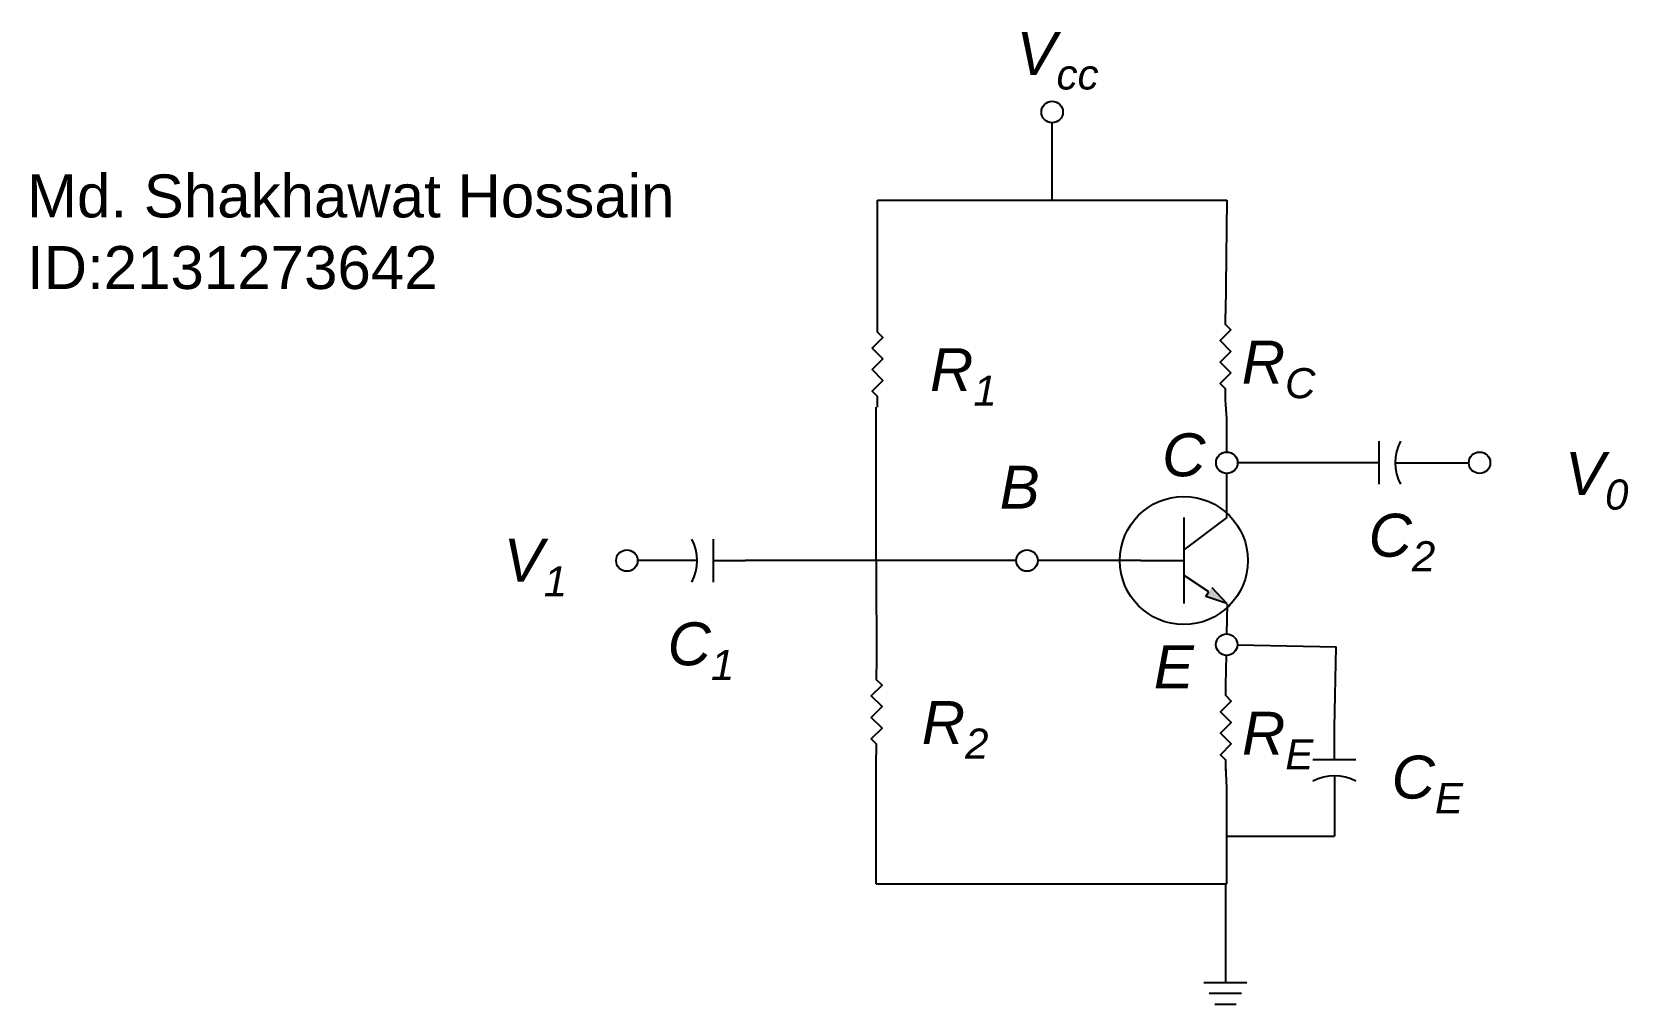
# Model space of a CAD drawing. Header units: inches. Extents: x 19.16 to 26.59, y 14.67 to 19.2.
import ezdxf

# ---------------------------------------------------------------- set-up
doc = ezdxf.new("R2010")
doc.units = ezdxf.units.IN
doc.header["$MEASUREMENT"] = 0
doc.styles.get("Standard").update_dxf_attribs({"font": 'arial.ttf'})

# ---------------------------------------------------------------- blocks, each defined once
blk = doc.blocks.new('Resistor')
at = {"color": 7}
blk.add_lwpolyline([(0, 0), (0.05, 0), (0.075, 0.025), (0.125, -0.025), (0.175, 0.025), (0.225, -0.025), (0.275, 0.025), (0.325, -0.025), (0.35, 0), (0.4, 0)], dxfattribs=at)
blk = doc.blocks.new('Transistor - NPN')
at = {"color": 7}
for p, q in [((0.199999, 0.2), (0.199999, -0.2)), ((0.399999, 0.2), (0.199999, 0.05)), ((0, 0), (0.199999, 0)), ((0.316132, -0.145536), (0.201153, -0.069033)), ((0.302516, -0.166503), (0.316132, -0.145536)), ((0.329748, -0.124569), (0.399999, -0.2)), ((0.399999, -0.2), (0.302516, -0.166503))]:
    blk.add_line(p, q, dxfattribs=at)
blk.add_solid([(0.302516, -0.166503), (0.399999, -0.2), (0.329748, -0.124569)], dxfattribs=at)
blk = doc.blocks.new('Capacitor')
at = {"color": 7}
for p, q in [((0.15, -0.1), (0.15, 0.1)), ((0.15, 0), (0, 0)), ((0.225, 0), (0.4, 0))]:
    blk.add_line(p, q, dxfattribs=at)
blk.add_arc((0.4375, 0), 0.2125, 151.9275, 208.0725, dxfattribs=at)
blk = doc.blocks.new('Ground')
at = {"color": 7}
for p, q in [((-0.1, 0), (0.1, 0)), ((0.075, -0.05), (-0.075, -0.05)), ((-0.05, -0.1), (0.05, -0.1))]:
    blk.add_line(p, q, dxfattribs=at)

msp = doc.modelspace()

# ---------------------------------------------------------------- linework, layer by layer
for p, q in [((23.9085, 18.4123), (23.9085, 18.7729)), ((23.0958, 17.8487), (23.0958, 18.4123)), ((23.0958, 18.4123), (24.7212, 18.4123)), ((24.7212, 18.4123), (24.7156, 17.8838)), ((24.7212, 17.3943), (24.7156, 17.4838)), ((23.0899, 16.7349), (23.0899, 17.4487)), ((24.7212, 17.2403), (24.7212, 17.3943)), ((25.3545, 17.1903), (24.7712, 17.1903)), ((25.6795, 17.1903), (25.8471, 17.1903)), ((24.7212, 16.9349), (24.7212, 17.1403)), ((22.0814, 16.7349), (21.9796, 16.7349)), ((23.7416, 16.7349), (22.4814, 16.7349)), ((23.0899, 16.7349), (23.0919, 16.23)), ((24.3212, 16.7349), (23.8416, 16.7349)), ((24.7217, 16.3937), (24.7245, 16.5313)), ((24.7706, 16.3427), (25.2299, 16.3332)), ((24.7167, 16.1561), (24.7196, 16.2937)), ((25.2222, 15.9586), (25.2299, 16.3332)), ((23.0899, 15.2299), (23.0899, 15.83)), ((24.7212, 15.6756), (24.7167, 15.7811)), ((24.7212, 15.2299), (24.7212, 15.6756)), ((25.2222, 15.5586), (25.2222, 15.4527)), ((24.7212, 15.4527), (25.2222, 15.4527)), ((23.0899, 15.2299), (24.7212, 15.2299)), ((24.7148, 15.2299), (24.7148, 14.7703))]:
    msp.add_line(p, q)
for centre, radius in [((23.9085, 18.8229), 0.05), ((24.7212, 17.1903), 0.05), ((25.8971, 17.1903), 0.05), ((24.5212, 16.7349), 0.298), ((21.9296, 16.7349), 0.05), ((23.7916, 16.7349), 0.05), ((24.7206, 16.3437), 0.05)]:
    msp.add_circle(centre, radius)

# ---------------------------------------------------------------- block references
for name, p, rotation in [('Resistor', (23.0958, 17.4487), 90), ('Resistor', (24.7156, 17.4838), 90), ('Capacitor', (22.4814, 16.7349), 180), ('Resistor', (23.0919, 15.83), 90), ('Resistor', (24.7167, 15.7561), 90), ('Capacitor', (25.2222, 15.9586), 270)]:
    msp.add_blockref(name, p, dxfattribs=dict(rotation=rotation))
for name, p in [('Capacitor', (25.2795, 17.1903)), ('Transistor - NPN', (24.3212, 16.7349)), ('Ground', (24.7148, 14.7703))]:
    msp.add_blockref(name, p)

# ---------------------------------------------------------------- texts
at = {"char_height": 0.2, "attachment_point": 1}
for s, width, heights, insert in [('\\A1;{\\fArial|b0|i1|c0|p34;V\\H0.7x;\\S^ cc;}', 0.39567, [0], (23.7426, 19.1959)), ('Md. Shakhawat Hossain\\PID:2131273642', 3.344443, [0], (19.1383, 18.5324)), ('\\A1;{\\fArial|b0|i1|c0|p34;R\\H0.7x;\\S^ C;}', 0.324945, [0], (24.7906, 17.7588)), ('\\A1;{\\fArial|b0|i1|c0|p34;R\\H0.7x;\\S^ 1;}', 0.324945, [0], (23.3399, 17.7236)), ('\\A1;{\\fArial|b0|i1|c0|p34;C}', 0.39567, [0], (24.4202, 17.3272)), ('\\A1;{\\fArial|b0|i1|c0|p34;V\\H0.7x;\\S^ 0;}', 0.426918, [0], (26.2948, 17.2403)), ('{\\fArial|b0|i1|c0|p34;B}', 0.470782, [0], (23.6641, 17.1764)), ('\\A1;{\\fArial|b0|i1|c0|p34;C\\H0.7x;\\S^ 2;}', 0.39567, [0], (25.3808, 16.953)), ('\\A1;{\\fArial|b0|i1|c0|p34;V\\H0.7x;\\S^ 1;}', 0.426918, [0], (21.3565, 16.8364)), ('\\A1;{\\fArial|b0|i1|c0|p34;C\\H0.7x;\\S^ 1;}', 0.39567, [0], (22.1189, 16.4474)), ('{\\fArial|b0|i1|c0|p34;E}', 0.230137, [0], (24.3813, 16.3405)), ('\\A1;{\\fArial|b0|i1|c0|p34;R\\H0.7x;\\S^ 2;}', 0.324945, [0], (23.3017, 16.0809)), ('\\A1;{\\fArial|b0|i1|c0|p34;R\\H0.7x;\\S^ E;}', 0.324945, [0], (24.7917, 16.0311)), ('\\A1;{\\fArial|b0|i1|c0|p34;C\\H0.7x;\\S^ E;}', 0.39567, [0.2068], (25.488, 15.827))]:
    msp.add_mtext_dynamic_manual_height_columns(s, width=width, gutter_width=1, heights=heights, dxfattribs=dict(at, insert=insert))

doc.saveas('drawing.dxf')
